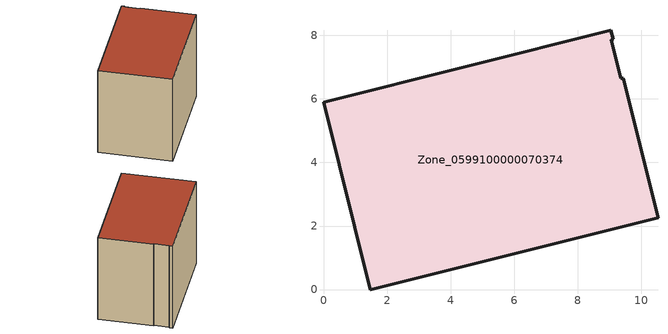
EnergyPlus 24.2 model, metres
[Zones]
Zone_0599100000070374
 floor ground (C_G): 9.06,7.87 9.36,6.65 9.43,6.65 10.53,2.27 1.48,0 0,5.89 9.05,8.15 9.12,7.88 z0
 wall outside (C_F): 1.48,0 10.53,2.27 9.43,6.65 9.36,6.65 9.06,7.87 9.12,7.88 9.05,8.15 0,5.89 1.48,0 z0:7.89
 roof outside (C_R): 9.36,6.65 9.06,7.87 9.12,7.88 9.05,8.15 0,5.89 1.48,0 10.53,2.27 9.43,6.65 z7.89
[BUILDING]
Pand.0599100000070374: North Axis=0; Terrain=City; Loads Convergence Tolerance Value=0.04; Temperature Convergence Tolerance Value=0.4; Solar Distribution=FullExterior; Maximum Number of Warmup Days=25; Minimum Number of Warmup Days=1
[Site:Location]
Rotterdam.The.Hague.AP_ZH_NLD Design_Conditions: Latitude=51.96; Longitude=4.45; Time Zone=1; Elevation=-4.5
[SITE:GROUNDTEMPERATURE:BUILDINGSURFACE]
18, 18, 18, 18, 18, 18, 18, 18, 18, 18, 18, 18
[MATERIAL] Thermal Absorptance=0.9; Solar Absorptance=0.7; Visible Absorptance=0.7
Name | Roughness | Thickness | Conductivity | Density | Specific Heat
G.TI.1965-1974 | MediumSmooth | 0.15 | 0.882353 | 540 | 1210
F.TI.1965-1974 | Rough | 0.3 | 0.697674 | 1920 | 840
R.TI.1965-1974 | MediumRough | 0.2 | 0.232558 | 1500 | 1000
[CONSTRUCTION]
C_G: G.TI.1965-1974
C_F: F.TI.1965-1974
C_R: R.TI.1965-1974
[ZONE]
Zone_0599100000070374: Type=1; Multiplier=1; Ceiling Height=Autocalculate; Volume=Autocalculate; Floor Area=autocalculate; Part of Total Floor Area=Yes
[ZONEINFILTRATION:DESIGNFLOWRATE]
Infil_Zone_0599100000070374: Zone or ZoneList or Space or SpaceList=Zone_0599100000070374; Schedule=AlwaysOn; Design Flow Rate Calculation Method=Flow/Area; Flow Rate per Floor Area=0.003; Constant Term Coefficient=1; Temperature Term Coefficient=0; Velocity Term Coefficient=0; Velocity Squared Term Coefficient=0
[HVACTEMPLATE:ZONE:IDEALLOADSAIRSYSTEM]
Zone_0599100000070374: Maximum Heating Supply Air Temperature=50; Minimum Cooling Supply Air Temperature=13; Maximum Heating Supply Air Humidity Ratio=0.0156; Minimum Cooling Supply Air Humidity Ratio=0.0077; Heating Limit=NoLimit; Cooling Limit=NoLimit; Dehumidification Control Type=ConstantSensibleHeatRatio; Cooling Sensible Heat Ratio=0.7; Dehumidification Setpoint=60; Humidification Control Type=None; Humidification Setpoint=30; Outdoor Air Method=None; Outdoor Air Flow Rate per Person=0.00944; Outdoor Air Flow Rate per Zone Floor Area=0; Outdoor Air Flow Rate per Zone=0; Demand Controlled Ventilation Type=None; Outdoor Air Economizer Type=NoEconomizer; Heat Recovery Type=None; Sensible Heat Recovery Effectiveness=0.7; Latent Heat Recovery Effectiveness=0.65
[ZONECONTROL:THERMOSTAT]
ThermostatControl_Zone_0599100000070374: Zone or ZoneList=Zone_0599100000070374; Control Type Schedule=DualSetpointControlType; Control 1=Thermostat_Zone_0599100000070374; Temperature Difference Between Cutout And Setpoint=0
[THERMOSTATSETPOINT:DUALSETPOINT]
Thermostat_Zone_0599100000070374: Heating Setpoint Temperature Schedule=HeatingSetpoint_Zone_0599100000070374; Cooling Setpoint Temperature Schedule=CoolingSetpoint_Zone_0599100000070374
[SCHEDULE:COMPACT]
HeatingSetpoint_Zone_0599100000070374: Through: 12/31, For: AllDays, Until: 24:00, 21
CoolingSetpoint_Zone_0599100000070374: Through: 12/31, For: AllDays, Until: 24:00, 24
DualSetpointControlType: Through: 12/31, For: AllDays, Until: 24:00, 4
AlwaysOn: Through: 12/31, For: AllDays, Until: 24:00, 1
